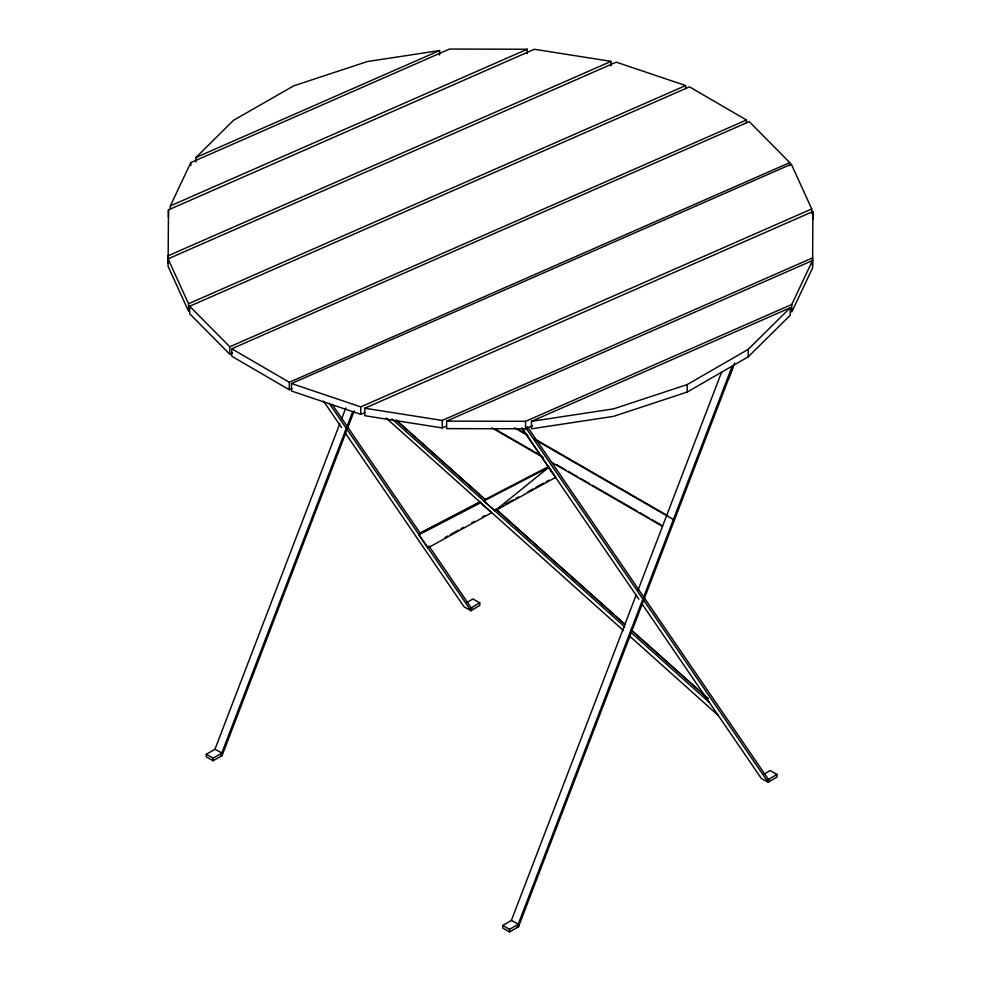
<?xml version="1.0" encoding="UTF-8"?>
<svg xmlns="http://www.w3.org/2000/svg" width="981" height="981" viewBox="0 0 981 981"><rect width="100%" height="100%" fill="white"/><g stroke="black" fill="none" stroke-linecap="round" stroke-linejoin="round"><path stroke-width="1.47" d="M168.107 263.288L168.462 209.873L534.363 49.271L611.114 61.362L611.114 65.85M812.562 265.385L812.918 211.54L364.785 408.231L364.785 415.723L442.259 427.924L446.465 426.073M354.239 410.818L222.049 755.628L213.085 760.802L206.304 756.891L206.304 754.303L214.937 749.312L339.831 423.608M341.474 419.316L345.852 407.888M352.633 411.812L220.835 755.529L222.049 755.628L222.049 753.04L214.937 749.312M734.597 363.129L518.483 926.775L509.519 931.95L502.738 928.038L502.738 925.451L511.371 920.46L636.264 594.744M637.908 590.464L721.709 371.897M732.329 365.815L517.269 926.677L518.483 926.775L518.483 924.188L511.371 920.46M728.478 379.022L733.911 364.809M170.351 208.867L170.351 205.875L190.792 162.613L449.519 49.05L527.189 49.246L527.189 53.747M364.785 408.231L442.259 420.432L812.562 257.905L812.538 268.009L791.765 311.97L791.765 304.49L812.538 260.517L446.637 421.119L446.637 428.611L525.571 428.807L532.573 425.742M344.748 432.229L464.05 606.785L470.917 610.66L472.106 609.164L428.893 545.927M641.966 603.83L761.281 778.387L768.135 782.262L769.337 780.766L527.337 426.698M483.854 500.984L548.759 467.324L555.7 477.33L494.939 510.819L483.854 500.984L485.068 499.488L548.612 466.527M418.777 534.829L480.494 502.836L491.653 512.744L427.765 547.962L418.777 534.829L420.15 533.137L480.494 501.732M195.979 161.963L195.979 157.475L233.539 120.295L293.797 85.813L367.47 61.521L439.562 50.558L439.562 55.059M531.481 421.34L613.53 408.881L687.203 384.577L748.209 349.346L790.208 307.776L790.208 315.269L748.209 356.826L687.203 392.057L613.53 416.361L531.481 428.832L531.481 421.34L790.208 307.776M545.289 469.605L548.796 466.772M548.759 467.324L494.939 510.819L496.153 509.323L625.044 624.431M466.821 602.567L472.916 598.974L479.783 602.849L479.783 605.436L470.917 610.66L329.138 403.24M479.783 602.849L470.917 608.073L470.917 610.66M764.04 774.168L770.146 770.576L777.001 774.438L777.001 777.038L768.135 782.262L526.135 428.194M777.001 774.438L768.135 779.674L768.135 782.262M213.085 760.802L213.085 758.215L222.049 753.04M509.519 931.95L509.519 929.363L518.483 924.188M445.104 537.465L447.765 536.006M450.426 534.535L458.409 530.132M461.07 528.661L463.731 527.189M471.714 522.787L474.375 521.328M482.37 516.913L485.031 515.454M500.114 507.14L502.75 505.681M505.387 504.222L513.321 499.856M515.957 498.397L518.593 496.938M527.839 491.849L533.124 488.93M535.761 487.471L543.695 483.106M546.331 481.646L548.968 480.2M420.15 533.137L480.592 501.806M195.979 157.475L439.562 50.558M170.351 205.875L527.189 49.246M611.114 61.362L168.107 255.796L168.082 266.341L188.536 311.222L188.536 303.742L168.082 258.861L616.215 62.159L685.658 85.543L685.658 88.535M188.536 303.742L685.658 85.543M232.595 353.025L229.799 354.251L189.676 313.712L189.676 306.231L689.508 86.843L746.431 120.001L746.431 122.993M229.799 354.251L229.799 346.771L746.431 120.001M292.105 388.537L289.309 389.764L231.761 356.238L231.761 348.758L749.239 121.632L789.791 162.613L789.791 165.605M231.761 348.758L289.309 382.283L789.791 162.613M364.981 412.523L360.775 414.374L291.492 391.039L291.492 383.546L791.324 164.17L811.741 208.953L811.741 213.441M291.492 383.546L360.775 406.882L811.741 208.953M446.637 421.119L525.571 421.327L791.765 304.49M666.59 515.638L667.742 515.736L534.167 438.617M516.975 428.685L524.909 433.271M514.485 427.826L527.717 435.466M535.651 440.052L673.371 519.562M496.999 430.242L541.966 456.202M556.509 464.602L565.767 469.948M568.416 471.469L577.674 476.815M580.323 478.348L589.581 483.694M592.217 485.215L637.184 511.175M639.833 512.707L649.091 518.054M651.74 519.574L660.998 524.921M491.873 427.851L543.449 457.637M551.383 462.21L662.482 526.356M206.304 754.303L213.085 758.215M502.738 925.451L509.519 929.363M396.263 420.126L485.092 499.452M391.922 418.936L624.848 626.933M630.55 632.034L709.337 702.396M630.746 629.52L708.319 698.791L631.752 630.55M396.545 420.506L485.607 500.04M495.883 509.213L624.909 624.431M386.195 418.065L623.585 630.685M629.287 635.786L718.313 715.529M189.676 306.231L229.799 346.771M521.867 428.108L638.852 599.232M332.093 404.307L420.248 533.284M323.546 401.155L341.633 427.63M522.137 428.17L553.578 474.436M812.918 211.54L812.918 219.021M748.209 349.346L748.209 356.826M687.203 384.577L687.203 392.057M525.571 421.327L525.571 428.807M442.259 420.432L442.259 427.924M360.775 406.882L360.775 414.374M289.309 382.283L289.309 389.764M190.792 162.613L190.792 165.605M168.462 209.873L168.462 217.353"/></g></svg>
